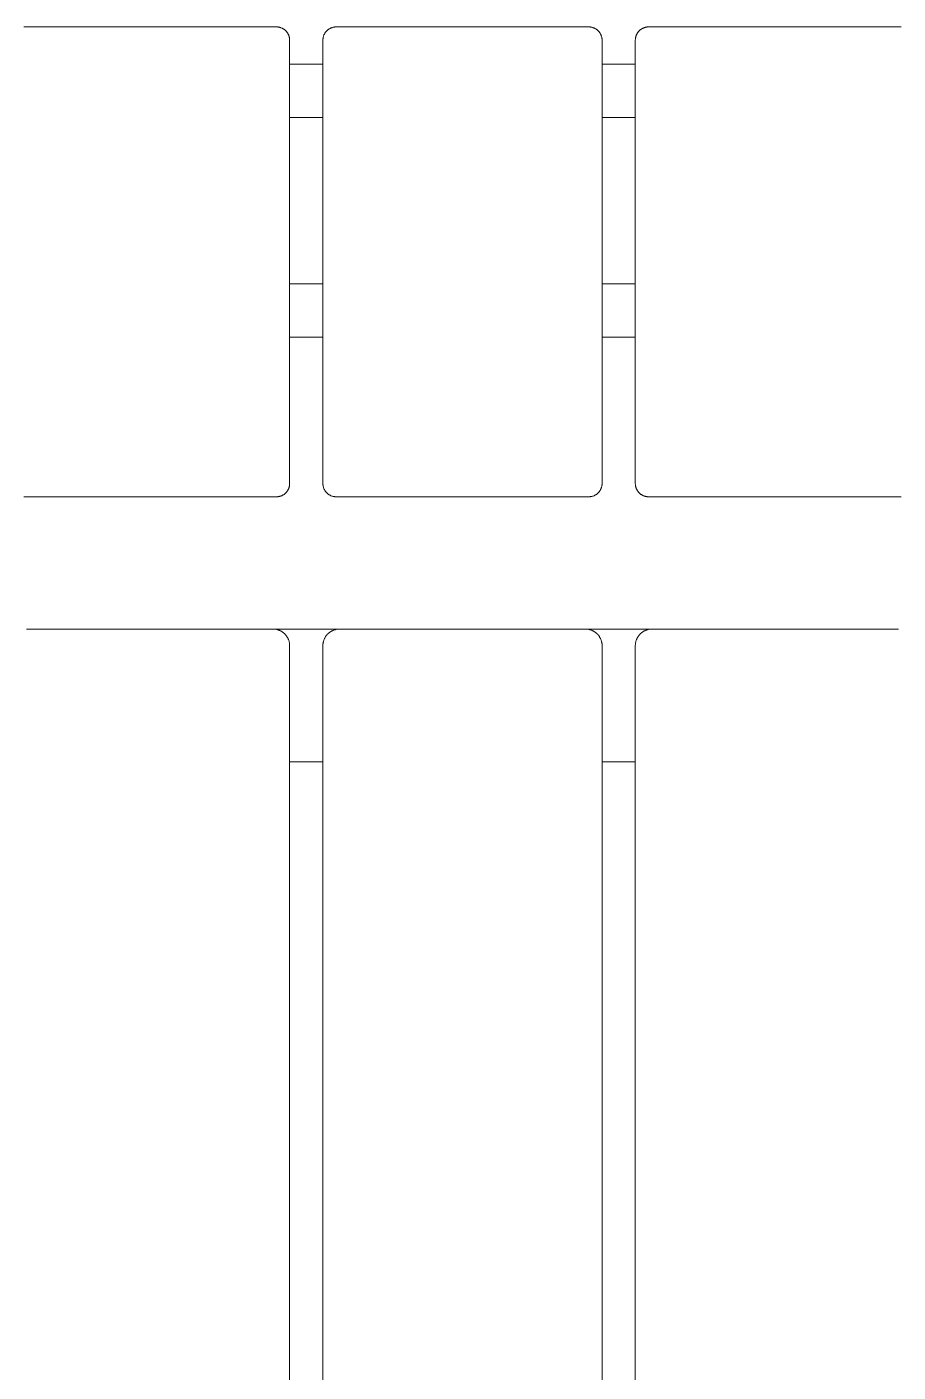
# Model space of a CAD drawing. Header units: millimetres. Extents: x -402 to 3954, y -41 to 3282.
# Drawn here: x 199.6 to 461.7, y 1479.3 to 1884.1 of the extents above; entities that cross this region are included whole.
import ezdxf

# ---------------------------------------------------------------- set-up
doc = ezdxf.new("R2010")
doc.units = ezdxf.units.MM
doc.layers.add('ZANO_R', color=7, linetype='Continuous', lineweight=0)

msp = doc.modelspace()

# ---------------------------------------------------------------- linework, layer by layer
at = {"layer": 'ZANO_R'}
for p, q in [((198.63, 1884.13), (274.63, 1884.13)), ((274.63, 1884.13), (274.77, 1884.13)), ((274.77, 1884.13), (274.9, 1884.12)), ((274.9, 1884.12), (275.04, 1884.11)), ((275.04, 1884.11), (275.18, 1884.1)), ((275.18, 1884.1), (275.31, 1884.07)), ((275.31, 1884.07), (275.45, 1884.05)), ((275.45, 1884.05), (275.58, 1884.02)), ((275.58, 1884.02), (275.71, 1883.98)), ((275.71, 1883.98), (275.84, 1883.94)), ((275.84, 1883.94), (275.97, 1883.9)), ((275.97, 1883.9), (276.1, 1883.85)), ((276.1, 1883.85), (276.23, 1883.8)), ((276.23, 1883.8), (276.35, 1883.74)), ((276.35, 1883.74), (276.47, 1883.68)), ((276.47, 1883.68), (276.59, 1883.62)), ((276.59, 1883.62), (276.71, 1883.55)), ((276.71, 1883.55), (276.83, 1883.48)), ((276.83, 1883.48), (276.94, 1883.4)), ((276.94, 1883.4), (277.05, 1883.32)), ((277.05, 1883.32), (277.16, 1883.24)), ((277.16, 1883.24), (277.26, 1883.15)), ((277.26, 1883.15), (277.36, 1883.06)), ((277.36, 1883.06), (277.46, 1882.96)), ((277.46, 1882.96), (277.55, 1882.86)), ((277.55, 1882.86), (277.65, 1882.76)), ((277.65, 1882.76), (277.73, 1882.66)), ((277.73, 1882.66), (277.82, 1882.55)), ((277.82, 1882.55), (277.9, 1882.44)), ((289.36, 1882.44), (289.44, 1882.55)), ((289.44, 1882.55), (289.53, 1882.66)), ((289.53, 1882.66), (289.62, 1882.76)), ((289.62, 1882.76), (289.71, 1882.86)), ((289.71, 1882.86), (289.8, 1882.96)), ((289.8, 1882.96), (289.9, 1883.06)), ((289.9, 1883.06), (290, 1883.15)), ((290, 1883.15), (290.11, 1883.24)), ((290.11, 1883.24), (290.21, 1883.32)), ((290.21, 1883.32), (290.32, 1883.4)), ((290.32, 1883.4), (290.44, 1883.48)), ((290.44, 1883.48), (290.55, 1883.55)), ((290.55, 1883.55), (290.67, 1883.62)), ((290.67, 1883.62), (290.79, 1883.68)), ((290.79, 1883.68), (290.91, 1883.74)), ((290.91, 1883.74), (291.04, 1883.8)), ((291.04, 1883.8), (291.16, 1883.85)), ((291.16, 1883.85), (291.29, 1883.9)), ((291.29, 1883.9), (291.42, 1883.94)), ((291.42, 1883.94), (291.55, 1883.98)), ((291.55, 1883.98), (291.68, 1884.02)), ((291.68, 1884.02), (291.82, 1884.05)), ((291.82, 1884.05), (291.95, 1884.07)), ((291.95, 1884.07), (292.09, 1884.1)), ((292.09, 1884.1), (292.22, 1884.11)), ((292.22, 1884.11), (292.36, 1884.12)), ((292.36, 1884.12), (292.49, 1884.13)), ((292.49, 1884.13), (292.63, 1884.13)), ((292.63, 1884.13), (368.63, 1884.13)), ((368.63, 1884.13), (368.77, 1884.13)), ((368.77, 1884.13), (368.9, 1884.12)), ((368.9, 1884.12), (369.04, 1884.11)), ((369.04, 1884.11), (369.18, 1884.1)), ((369.18, 1884.1), (369.31, 1884.07)), ((369.31, 1884.07), (369.45, 1884.05)), ((369.45, 1884.05), (369.58, 1884.02)), ((369.58, 1884.02), (369.71, 1883.98)), ((369.71, 1883.98), (369.84, 1883.94)), ((369.84, 1883.94), (369.97, 1883.9)), ((369.97, 1883.9), (370.1, 1883.85)), ((370.1, 1883.85), (370.23, 1883.8)), ((370.23, 1883.8), (370.35, 1883.74)), ((370.35, 1883.74), (370.47, 1883.68)), ((370.47, 1883.68), (370.59, 1883.62)), ((370.59, 1883.62), (370.71, 1883.55)), ((370.71, 1883.55), (370.83, 1883.48)), ((370.83, 1883.48), (370.94, 1883.4)), ((370.94, 1883.4), (371.05, 1883.32)), ((371.05, 1883.32), (371.16, 1883.24)), ((371.16, 1883.24), (371.26, 1883.15)), ((371.26, 1883.15), (371.36, 1883.06)), ((371.36, 1883.06), (371.46, 1882.96)), ((371.46, 1882.96), (371.55, 1882.86)), ((371.55, 1882.86), (371.65, 1882.76)), ((371.65, 1882.76), (371.73, 1882.66)), ((371.73, 1882.66), (371.82, 1882.55)), ((371.82, 1882.55), (371.9, 1882.44)), ((383.36, 1882.44), (383.44, 1882.55)), ((383.44, 1882.55), (383.53, 1882.66)), ((383.53, 1882.66), (383.62, 1882.76)), ((383.62, 1882.76), (383.71, 1882.86)), ((383.71, 1882.86), (383.8, 1882.96)), ((383.8, 1882.96), (383.9, 1883.06)), ((383.9, 1883.06), (384, 1883.15)), ((384, 1883.15), (384.11, 1883.24)), ((384.11, 1883.24), (384.21, 1883.32)), ((384.21, 1883.32), (384.32, 1883.4)), ((384.32, 1883.4), (384.44, 1883.48)), ((384.44, 1883.48), (384.55, 1883.55)), ((384.55, 1883.55), (384.67, 1883.62)), ((384.67, 1883.62), (384.79, 1883.68)), ((384.79, 1883.68), (384.91, 1883.74)), ((384.91, 1883.74), (385.04, 1883.8)), ((385.04, 1883.8), (385.16, 1883.85)), ((385.16, 1883.85), (385.29, 1883.9)), ((385.29, 1883.9), (385.42, 1883.94)), ((385.42, 1883.94), (385.55, 1883.98)), ((385.55, 1883.98), (385.68, 1884.02)), ((385.68, 1884.02), (385.82, 1884.05)), ((385.82, 1884.05), (385.95, 1884.07)), ((385.95, 1884.07), (386.09, 1884.1)), ((386.09, 1884.1), (386.22, 1884.11)), ((386.22, 1884.11), (386.36, 1884.12)), ((386.36, 1884.12), (386.49, 1884.13)), ((386.49, 1884.13), (386.63, 1884.13)), ((386.63, 1884.13), (462.63, 1884.13)), ((277.9, 1882.44), (277.98, 1882.33)), ((277.98, 1882.33), (278.05, 1882.21)), ((278.05, 1882.21), (278.12, 1882.09)), ((278.12, 1882.09), (278.18, 1881.97)), ((278.18, 1881.97), (278.24, 1881.85)), ((278.24, 1881.85), (278.3, 1881.73)), ((278.3, 1881.73), (278.35, 1881.6)), ((278.35, 1881.6), (278.4, 1881.47)), ((278.4, 1881.47), (278.44, 1881.34)), ((278.44, 1881.34), (278.48, 1881.21)), ((278.48, 1881.21), (278.52, 1881.08)), ((278.52, 1881.08), (278.55, 1880.95)), ((278.55, 1880.95), (278.57, 1880.81)), ((278.57, 1880.81), (278.59, 1880.68)), ((278.59, 1880.68), (278.61, 1880.54)), ((278.61, 1880.54), (278.62, 1880.41)), ((278.62, 1880.41), (278.63, 1880.27)), ((278.63, 1880.27), (278.63, 1880.13)), ((278.63, 1848.21), (278.63, 1880.13)), ((288.63, 1880.27), (288.64, 1880.41)), ((288.63, 1880.13), (288.63, 1880.27)), ((288.63, 1880.13), (288.63, 1848.21)), ((288.64, 1880.41), (288.65, 1880.54)), ((288.65, 1880.54), (288.67, 1880.68)), ((288.67, 1880.68), (288.69, 1880.81)), ((288.69, 1880.81), (288.72, 1880.95)), ((288.72, 1880.95), (288.75, 1881.08)), ((288.75, 1881.08), (288.78, 1881.21)), ((288.78, 1881.21), (288.82, 1881.34)), ((288.82, 1881.34), (288.86, 1881.47)), ((288.86, 1881.47), (288.91, 1881.6)), ((288.91, 1881.6), (288.96, 1881.73)), ((288.96, 1881.73), (289.02, 1881.85)), ((289.02, 1881.85), (289.08, 1881.97)), ((289.08, 1881.97), (289.14, 1882.09)), ((289.14, 1882.09), (289.21, 1882.21)), ((289.21, 1882.21), (289.29, 1882.33)), ((289.29, 1882.33), (289.36, 1882.44)), ((371.9, 1882.44), (371.98, 1882.33)), ((371.98, 1882.33), (372.05, 1882.21)), ((372.05, 1882.21), (372.12, 1882.09)), ((372.12, 1882.09), (372.18, 1881.97)), ((372.18, 1881.97), (372.24, 1881.85)), ((372.24, 1881.85), (372.3, 1881.73)), ((372.3, 1881.73), (372.35, 1881.6)), ((372.35, 1881.6), (372.4, 1881.47)), ((372.4, 1881.47), (372.44, 1881.34)), ((372.44, 1881.34), (372.48, 1881.21)), ((372.48, 1881.21), (372.52, 1881.08)), ((372.52, 1881.08), (372.55, 1880.95)), ((372.55, 1880.95), (372.57, 1880.81)), ((372.57, 1880.81), (372.59, 1880.68)), ((372.59, 1880.68), (372.61, 1880.54)), ((372.61, 1880.54), (372.62, 1880.41)), ((372.62, 1880.41), (372.63, 1880.27)), ((372.63, 1880.27), (372.63, 1880.13)), ((372.63, 1848.21), (372.63, 1880.13)), ((382.63, 1880.27), (382.64, 1880.41)), ((382.63, 1880.13), (382.63, 1880.27)), ((382.63, 1880.13), (382.63, 1848.21)), ((382.64, 1880.41), (382.65, 1880.54)), ((382.65, 1880.54), (382.67, 1880.68)), ((382.67, 1880.68), (382.69, 1880.81)), ((382.69, 1880.81), (382.72, 1880.95)), ((382.72, 1880.95), (382.75, 1881.08)), ((382.75, 1881.08), (382.78, 1881.21)), ((382.78, 1881.21), (382.82, 1881.34)), ((382.82, 1881.34), (382.86, 1881.47)), ((382.86, 1881.47), (382.91, 1881.6)), ((382.91, 1881.6), (382.96, 1881.73)), ((382.96, 1881.73), (383.02, 1881.85)), ((383.02, 1881.85), (383.08, 1881.97)), ((383.08, 1881.97), (383.14, 1882.09)), ((383.14, 1882.09), (383.21, 1882.21)), ((383.21, 1882.21), (383.29, 1882.33)), ((383.29, 1882.33), (383.36, 1882.44)), ((288.63, 1872.9), (278.63, 1872.9)), ((382.63, 1872.9), (372.63, 1872.9)), ((278.63, 1856.9), (288.63, 1856.9)), ((288.63, 1856.88), (278.63, 1856.88)), ((372.63, 1856.9), (382.63, 1856.9)), ((382.63, 1856.88), (372.63, 1856.88)), ((278.63, 1746.72), (278.63, 1848.21)), ((288.63, 1848.21), (288.63, 1746.72)), ((372.63, 1746.72), (372.63, 1848.21)), ((382.63, 1848.21), (382.63, 1746.72)), ((288.63, 1806.76), (278.63, 1806.76)), ((382.63, 1806.76), (372.63, 1806.76)), ((278.63, 1790.76), (288.63, 1790.76)), ((288.63, 1790.73), (278.63, 1790.73)), ((372.63, 1790.76), (382.63, 1790.76)), ((382.63, 1790.73), (372.63, 1790.73)), ((278.24, 1745), (278.18, 1744.88)), ((278.3, 1745.13), (278.24, 1745)), ((278.35, 1745.25), (278.3, 1745.13)), ((278.4, 1745.38), (278.35, 1745.25)), ((278.44, 1745.51), (278.4, 1745.38)), ((278.48, 1745.64), (278.44, 1745.51)), ((278.52, 1745.77), (278.48, 1745.64)), ((278.55, 1745.91), (278.52, 1745.77)), ((278.57, 1746.04), (278.55, 1745.91)), ((278.59, 1746.18), (278.57, 1746.04)), ((278.61, 1746.31), (278.59, 1746.18)), ((278.62, 1746.45), (278.61, 1746.31)), ((278.63, 1746.58), (278.62, 1746.45)), ((278.63, 1746.72), (278.63, 1746.58)), ((288.63, 1746.58), (288.63, 1746.72)), ((288.64, 1746.45), (288.63, 1746.58)), ((288.65, 1746.31), (288.64, 1746.45)), ((288.67, 1746.18), (288.65, 1746.31)), ((288.69, 1746.04), (288.67, 1746.18)), ((288.72, 1745.91), (288.69, 1746.04)), ((288.75, 1745.77), (288.72, 1745.91)), ((288.78, 1745.64), (288.75, 1745.77)), ((288.82, 1745.51), (288.78, 1745.64)), ((288.86, 1745.38), (288.82, 1745.51)), ((288.91, 1745.25), (288.86, 1745.38)), ((288.96, 1745.13), (288.91, 1745.25)), ((289.02, 1745), (288.96, 1745.13)), ((289.08, 1744.88), (289.02, 1745)), ((372.24, 1745), (372.18, 1744.88)), ((372.3, 1745.13), (372.24, 1745)), ((372.35, 1745.25), (372.3, 1745.13)), ((372.4, 1745.38), (372.35, 1745.25)), ((372.44, 1745.51), (372.4, 1745.38)), ((372.48, 1745.64), (372.44, 1745.51)), ((372.52, 1745.77), (372.48, 1745.64)), ((372.55, 1745.91), (372.52, 1745.77)), ((372.57, 1746.04), (372.55, 1745.91)), ((372.59, 1746.18), (372.57, 1746.04)), ((372.61, 1746.31), (372.59, 1746.18)), ((372.62, 1746.45), (372.61, 1746.31)), ((372.63, 1746.58), (372.62, 1746.45)), ((372.63, 1746.72), (372.63, 1746.58)), ((382.63, 1746.58), (382.63, 1746.72)), ((382.64, 1746.45), (382.63, 1746.58)), ((382.65, 1746.31), (382.64, 1746.45)), ((382.67, 1746.18), (382.65, 1746.31)), ((382.69, 1746.04), (382.67, 1746.18)), ((382.72, 1745.91), (382.69, 1746.04)), ((382.75, 1745.77), (382.72, 1745.91)), ((382.78, 1745.64), (382.75, 1745.77)), ((382.82, 1745.51), (382.78, 1745.64)), ((382.86, 1745.38), (382.82, 1745.51)), ((382.91, 1745.25), (382.86, 1745.38)), ((382.96, 1745.13), (382.91, 1745.25)), ((383.02, 1745), (382.96, 1745.13)), ((383.08, 1744.88), (383.02, 1745)), ((274.63, 1742.72), (198.63, 1742.72)), ((274.77, 1742.72), (274.63, 1742.72)), ((274.9, 1742.73), (274.77, 1742.72)), ((275.04, 1742.74), (274.9, 1742.73)), ((275.18, 1742.76), (275.04, 1742.74)), ((275.31, 1742.78), (275.18, 1742.76)), ((275.45, 1742.8), (275.31, 1742.78)), ((275.58, 1742.83), (275.45, 1742.8)), ((275.71, 1742.87), (275.58, 1742.83)), ((275.84, 1742.91), (275.71, 1742.87)), ((275.97, 1742.95), (275.84, 1742.91)), ((276.1, 1743), (275.97, 1742.95)), ((276.23, 1743.05), (276.1, 1743)), ((276.35, 1743.11), (276.23, 1743.05)), ((276.47, 1743.17), (276.35, 1743.11)), ((276.59, 1743.23), (276.47, 1743.17)), ((276.71, 1743.3), (276.59, 1743.23)), ((276.83, 1743.38), (276.71, 1743.3)), ((276.94, 1743.45), (276.83, 1743.38)), ((277.05, 1743.53), (276.94, 1743.45)), ((277.16, 1743.62), (277.05, 1743.53)), ((277.26, 1743.71), (277.16, 1743.62)), ((277.36, 1743.8), (277.26, 1743.71)), ((277.46, 1743.89), (277.36, 1743.8)), ((277.55, 1743.99), (277.46, 1743.89)), ((277.65, 1744.09), (277.55, 1743.99)), ((277.73, 1744.2), (277.65, 1744.09)), ((277.82, 1744.3), (277.73, 1744.2)), ((277.9, 1744.41), (277.82, 1744.3)), ((277.98, 1744.53), (277.9, 1744.41)), ((278.05, 1744.64), (277.98, 1744.53)), ((278.12, 1744.76), (278.05, 1744.64)), ((278.18, 1744.88), (278.12, 1744.76)), ((289.14, 1744.76), (289.08, 1744.88)), ((289.21, 1744.64), (289.14, 1744.76)), ((289.29, 1744.53), (289.21, 1744.64)), ((289.36, 1744.41), (289.29, 1744.53)), ((289.44, 1744.3), (289.36, 1744.41)), ((289.53, 1744.2), (289.44, 1744.3)), ((289.62, 1744.09), (289.53, 1744.2)), ((289.71, 1743.99), (289.62, 1744.09)), ((289.8, 1743.89), (289.71, 1743.99)), ((289.9, 1743.8), (289.8, 1743.89)), ((290, 1743.71), (289.9, 1743.8)), ((290.11, 1743.62), (290, 1743.71)), ((290.21, 1743.53), (290.11, 1743.62)), ((290.32, 1743.45), (290.21, 1743.53)), ((290.44, 1743.38), (290.32, 1743.45)), ((290.55, 1743.3), (290.44, 1743.38)), ((290.67, 1743.23), (290.55, 1743.3)), ((290.79, 1743.17), (290.67, 1743.23)), ((290.91, 1743.11), (290.79, 1743.17)), ((291.04, 1743.05), (290.91, 1743.11)), ((291.16, 1743), (291.04, 1743.05)), ((291.29, 1742.95), (291.16, 1743)), ((291.42, 1742.91), (291.29, 1742.95)), ((291.55, 1742.87), (291.42, 1742.91)), ((291.68, 1742.83), (291.55, 1742.87)), ((291.82, 1742.8), (291.68, 1742.83)), ((291.95, 1742.78), (291.82, 1742.8)), ((292.09, 1742.76), (291.95, 1742.78)), ((292.22, 1742.74), (292.09, 1742.76)), ((292.36, 1742.73), (292.22, 1742.74)), ((292.49, 1742.72), (292.36, 1742.73)), ((292.63, 1742.72), (292.49, 1742.72)), ((368.63, 1742.72), (292.63, 1742.72)), ((368.77, 1742.72), (368.63, 1742.72)), ((368.9, 1742.73), (368.77, 1742.72)), ((369.04, 1742.74), (368.9, 1742.73)), ((369.18, 1742.76), (369.04, 1742.74)), ((369.31, 1742.78), (369.18, 1742.76)), ((369.45, 1742.8), (369.31, 1742.78)), ((369.58, 1742.83), (369.45, 1742.8)), ((369.71, 1742.87), (369.58, 1742.83)), ((369.84, 1742.91), (369.71, 1742.87)), ((369.97, 1742.95), (369.84, 1742.91)), ((370.1, 1743), (369.97, 1742.95)), ((370.23, 1743.05), (370.1, 1743)), ((370.35, 1743.11), (370.23, 1743.05)), ((370.47, 1743.17), (370.35, 1743.11)), ((370.59, 1743.23), (370.47, 1743.17)), ((370.71, 1743.3), (370.59, 1743.23)), ((370.83, 1743.38), (370.71, 1743.3)), ((370.94, 1743.45), (370.83, 1743.38)), ((371.05, 1743.53), (370.94, 1743.45)), ((371.16, 1743.62), (371.05, 1743.53)), ((371.26, 1743.71), (371.16, 1743.62)), ((371.36, 1743.8), (371.26, 1743.71)), ((371.46, 1743.89), (371.36, 1743.8)), ((371.55, 1743.99), (371.46, 1743.89)), ((371.65, 1744.09), (371.55, 1743.99)), ((371.73, 1744.2), (371.65, 1744.09)), ((371.82, 1744.3), (371.73, 1744.2)), ((371.9, 1744.41), (371.82, 1744.3)), ((371.98, 1744.53), (371.9, 1744.41)), ((372.05, 1744.64), (371.98, 1744.53)), ((372.12, 1744.76), (372.05, 1744.64)), ((372.18, 1744.88), (372.12, 1744.76)), ((383.14, 1744.76), (383.08, 1744.88)), ((383.21, 1744.64), (383.14, 1744.76)), ((383.29, 1744.53), (383.21, 1744.64)), ((383.36, 1744.41), (383.29, 1744.53)), ((383.44, 1744.3), (383.36, 1744.41)), ((383.53, 1744.2), (383.44, 1744.3)), ((383.62, 1744.09), (383.53, 1744.2)), ((383.71, 1743.99), (383.62, 1744.09)), ((383.8, 1743.89), (383.71, 1743.99)), ((383.9, 1743.8), (383.8, 1743.89)), ((384, 1743.71), (383.9, 1743.8)), ((384.11, 1743.62), (384, 1743.71)), ((384.21, 1743.53), (384.11, 1743.62)), ((384.32, 1743.45), (384.21, 1743.53)), ((384.44, 1743.38), (384.32, 1743.45)), ((384.55, 1743.3), (384.44, 1743.38)), ((384.67, 1743.23), (384.55, 1743.3)), ((384.79, 1743.17), (384.67, 1743.23)), ((384.91, 1743.11), (384.79, 1743.17)), ((385.04, 1743.05), (384.91, 1743.11)), ((385.16, 1743), (385.04, 1743.05)), ((385.29, 1742.95), (385.16, 1743)), ((385.42, 1742.91), (385.29, 1742.95)), ((385.55, 1742.87), (385.42, 1742.91)), ((385.68, 1742.83), (385.55, 1742.87)), ((385.82, 1742.8), (385.68, 1742.83)), ((385.95, 1742.78), (385.82, 1742.8)), ((386.09, 1742.76), (385.95, 1742.78)), ((386.22, 1742.74), (386.09, 1742.76)), ((386.36, 1742.73), (386.22, 1742.74)), ((386.49, 1742.72), (386.36, 1742.73)), ((386.63, 1742.72), (386.49, 1742.72)), ((462.63, 1742.72), (386.63, 1742.72)), ((199.46, 1702.9), (199.63, 1702.91)), ((273.63, 1702.91), (199.63, 1702.91)), ((273.8, 1702.9), (273.63, 1702.91)), ((293.52, 1702.91), (273.74, 1702.91)), ((273.97, 1702.89), (273.8, 1702.9)), ((274.14, 1702.88), (273.97, 1702.89)), ((274.31, 1702.86), (274.14, 1702.88)), ((274.48, 1702.83), (274.31, 1702.86)), ((274.65, 1702.8), (274.48, 1702.83)), ((274.82, 1702.76), (274.65, 1702.8)), ((274.98, 1702.72), (274.82, 1702.76)), ((275.14, 1702.67), (274.98, 1702.72)), ((275.31, 1702.62), (275.14, 1702.67)), ((275.47, 1702.56), (275.31, 1702.62)), ((275.62, 1702.49), (275.47, 1702.56)), ((275.78, 1702.42), (275.62, 1702.49)), ((275.93, 1702.34), (275.78, 1702.42)), ((276.08, 1702.26), (275.93, 1702.34)), ((276.23, 1702.18), (276.08, 1702.26)), ((276.37, 1702.09), (276.23, 1702.18)), ((276.51, 1701.99), (276.37, 1702.09)), ((276.65, 1701.89), (276.51, 1701.99)), ((276.79, 1701.78), (276.65, 1701.89)), ((276.92, 1701.67), (276.79, 1701.78)), ((277.04, 1701.56), (276.92, 1701.67)), ((277.17, 1701.44), (277.04, 1701.56)), ((277.29, 1701.32), (277.17, 1701.44)), ((277.4, 1701.19), (277.29, 1701.32)), ((277.51, 1701.06), (277.4, 1701.19)), ((277.62, 1700.93), (277.51, 1701.06)), ((277.72, 1700.79), (277.62, 1700.93)), ((277.81, 1700.65), (277.72, 1700.79)), ((277.9, 1700.5), (277.81, 1700.65)), ((277.99, 1700.36), (277.9, 1700.5)), ((289.27, 1700.36), (289.36, 1700.5)), ((289.36, 1700.5), (289.45, 1700.65)), ((289.45, 1700.65), (289.55, 1700.79)), ((289.55, 1700.79), (289.65, 1700.93)), ((289.65, 1700.93), (289.75, 1701.06)), ((289.75, 1701.06), (289.86, 1701.19)), ((289.86, 1701.19), (289.98, 1701.32)), ((289.98, 1701.32), (290.1, 1701.44)), ((290.1, 1701.44), (290.22, 1701.56)), ((290.22, 1701.56), (290.35, 1701.67)), ((290.35, 1701.67), (290.48, 1701.78)), ((290.48, 1701.78), (290.61, 1701.89)), ((290.61, 1701.89), (290.75, 1701.99)), ((290.75, 1701.99), (290.89, 1702.09)), ((290.89, 1702.09), (291.03, 1702.18)), ((291.03, 1702.18), (291.18, 1702.26)), ((291.18, 1702.26), (291.33, 1702.34)), ((291.33, 1702.34), (291.48, 1702.42)), ((291.48, 1702.42), (291.64, 1702.49)), ((291.64, 1702.49), (291.8, 1702.56)), ((291.8, 1702.56), (291.96, 1702.62)), ((291.96, 1702.62), (292.12, 1702.67)), ((292.12, 1702.67), (292.28, 1702.72)), ((292.28, 1702.72), (292.45, 1702.76)), ((292.45, 1702.76), (292.61, 1702.8)), ((292.61, 1702.8), (292.78, 1702.83)), ((292.78, 1702.83), (292.95, 1702.86)), ((292.95, 1702.86), (293.12, 1702.88)), ((293.12, 1702.88), (293.29, 1702.89)), ((293.29, 1702.89), (293.46, 1702.9)), ((293.46, 1702.9), (293.63, 1702.91)), ((367.63, 1702.91), (293.63, 1702.91)), ((367.8, 1702.9), (367.63, 1702.91)), ((387.52, 1702.91), (367.74, 1702.91)), ((367.97, 1702.89), (367.8, 1702.9)), ((368.14, 1702.88), (367.97, 1702.89)), ((368.31, 1702.86), (368.14, 1702.88)), ((368.48, 1702.83), (368.31, 1702.86)), ((368.65, 1702.8), (368.48, 1702.83)), ((368.82, 1702.76), (368.65, 1702.8)), ((368.98, 1702.72), (368.82, 1702.76)), ((369.14, 1702.67), (368.98, 1702.72)), ((369.31, 1702.62), (369.14, 1702.67)), ((369.47, 1702.56), (369.31, 1702.62)), ((369.62, 1702.49), (369.47, 1702.56)), ((369.78, 1702.42), (369.62, 1702.49)), ((369.93, 1702.34), (369.78, 1702.42)), ((370.08, 1702.26), (369.93, 1702.34)), ((370.23, 1702.18), (370.08, 1702.26)), ((370.37, 1702.09), (370.23, 1702.18)), ((370.51, 1701.99), (370.37, 1702.09)), ((370.65, 1701.89), (370.51, 1701.99)), ((370.79, 1701.78), (370.65, 1701.89)), ((370.92, 1701.67), (370.79, 1701.78)), ((371.04, 1701.56), (370.92, 1701.67)), ((371.17, 1701.44), (371.04, 1701.56)), ((371.29, 1701.32), (371.17, 1701.44)), ((371.4, 1701.19), (371.29, 1701.32)), ((371.51, 1701.06), (371.4, 1701.19)), ((371.62, 1700.93), (371.51, 1701.06)), ((371.72, 1700.79), (371.62, 1700.93)), ((371.81, 1700.65), (371.72, 1700.79)), ((371.9, 1700.5), (371.81, 1700.65)), ((371.99, 1700.36), (371.9, 1700.5)), ((383.27, 1700.36), (383.36, 1700.5)), ((383.36, 1700.5), (383.45, 1700.65)), ((383.45, 1700.65), (383.55, 1700.79)), ((383.55, 1700.79), (383.65, 1700.93)), ((383.65, 1700.93), (383.75, 1701.06)), ((383.75, 1701.06), (383.86, 1701.19)), ((383.86, 1701.19), (383.98, 1701.32)), ((383.98, 1701.32), (384.1, 1701.44)), ((384.1, 1701.44), (384.22, 1701.56)), ((384.22, 1701.56), (384.35, 1701.67)), ((384.35, 1701.67), (384.48, 1701.78)), ((384.48, 1701.78), (384.61, 1701.89)), ((384.61, 1701.89), (384.75, 1701.99)), ((384.75, 1701.99), (384.89, 1702.09)), ((384.89, 1702.09), (385.03, 1702.18)), ((385.03, 1702.18), (385.18, 1702.26)), ((385.18, 1702.26), (385.33, 1702.34)), ((385.33, 1702.34), (385.48, 1702.42)), ((385.48, 1702.42), (385.64, 1702.49)), ((385.64, 1702.49), (385.8, 1702.56)), ((385.8, 1702.56), (385.96, 1702.62)), ((385.96, 1702.62), (386.12, 1702.67)), ((386.12, 1702.67), (386.28, 1702.72)), ((386.28, 1702.72), (386.45, 1702.76)), ((386.45, 1702.76), (386.61, 1702.8)), ((386.61, 1702.8), (386.78, 1702.83)), ((386.78, 1702.83), (386.95, 1702.86)), ((386.95, 1702.86), (387.12, 1702.88)), ((387.12, 1702.88), (387.29, 1702.89)), ((387.29, 1702.89), (387.46, 1702.9)), ((387.46, 1702.9), (387.63, 1702.91)), ((461.63, 1702.91), (387.63, 1702.91)), ((461.8, 1702.9), (461.63, 1702.91)), ((278.07, 1700.21), (277.99, 1700.36)), ((278.15, 1700.05), (278.07, 1700.21)), ((278.22, 1699.9), (278.15, 1700.05)), ((278.28, 1699.74), (278.22, 1699.9)), ((278.34, 1699.58), (278.28, 1699.74)), ((278.4, 1699.42), (278.34, 1699.58)), ((278.45, 1699.25), (278.4, 1699.42)), ((278.49, 1699.09), (278.45, 1699.25)), ((278.53, 1698.92), (278.49, 1699.09)), ((278.56, 1698.75), (278.53, 1698.92)), ((278.58, 1698.59), (278.56, 1698.75)), ((278.61, 1698.42), (278.58, 1698.59)), ((278.62, 1698.25), (278.61, 1698.42)), ((278.63, 1698.08), (278.62, 1698.25)), ((278.63, 1697.91), (278.63, 1698.08)), ((278.63, 1697.91), (278.63, 1257.91)), ((288.63, 1698.08), (288.64, 1698.25)), ((288.63, 1697.91), (288.63, 1698.08)), ((288.63, 1257.91), (288.63, 1697.91)), ((288.64, 1698.25), (288.66, 1698.42)), ((288.66, 1698.42), (288.68, 1698.59)), ((288.68, 1698.59), (288.7, 1698.75)), ((288.7, 1698.75), (288.74, 1698.92)), ((288.74, 1698.92), (288.77, 1699.09)), ((288.77, 1699.09), (288.82, 1699.25)), ((288.82, 1699.25), (288.87, 1699.42)), ((288.87, 1699.42), (288.92, 1699.58)), ((288.92, 1699.58), (288.98, 1699.74)), ((288.98, 1699.74), (289.05, 1699.9)), ((289.05, 1699.9), (289.12, 1700.05)), ((289.12, 1700.05), (289.19, 1700.21)), ((289.19, 1700.21), (289.27, 1700.36)), ((372.07, 1700.21), (371.99, 1700.36)), ((372.15, 1700.05), (372.07, 1700.21)), ((372.22, 1699.9), (372.15, 1700.05)), ((372.28, 1699.74), (372.22, 1699.9)), ((372.34, 1699.58), (372.28, 1699.74)), ((372.4, 1699.42), (372.34, 1699.58)), ((372.45, 1699.25), (372.4, 1699.42)), ((372.49, 1699.09), (372.45, 1699.25)), ((372.53, 1698.92), (372.49, 1699.09)), ((372.56, 1698.75), (372.53, 1698.92)), ((372.58, 1698.59), (372.56, 1698.75)), ((372.61, 1698.42), (372.58, 1698.59)), ((372.62, 1698.25), (372.61, 1698.42)), ((372.63, 1698.08), (372.62, 1698.25)), ((372.63, 1697.91), (372.63, 1698.08)), ((372.63, 1697.91), (372.63, 1257.91)), ((382.63, 1698.08), (382.64, 1698.25)), ((382.63, 1697.91), (382.63, 1698.08)), ((382.63, 1257.91), (382.63, 1697.91)), ((382.64, 1698.25), (382.66, 1698.42)), ((382.66, 1698.42), (382.68, 1698.59)), ((382.68, 1698.59), (382.7, 1698.75)), ((382.7, 1698.75), (382.74, 1698.92)), ((382.74, 1698.92), (382.77, 1699.09)), ((382.77, 1699.09), (382.82, 1699.25)), ((382.82, 1699.25), (382.87, 1699.42)), ((382.87, 1699.42), (382.92, 1699.58)), ((382.92, 1699.58), (382.98, 1699.74)), ((382.98, 1699.74), (383.05, 1699.9)), ((383.05, 1699.9), (383.12, 1700.05)), ((383.12, 1700.05), (383.19, 1700.21)), ((383.19, 1700.21), (383.27, 1700.36)), ((278.63, 1662.91), (288.63, 1662.91)), ((372.63, 1662.91), (382.63, 1662.91))]:
    msp.add_line(p, q, dxfattribs=at)

doc.saveas('drawing.dxf')
